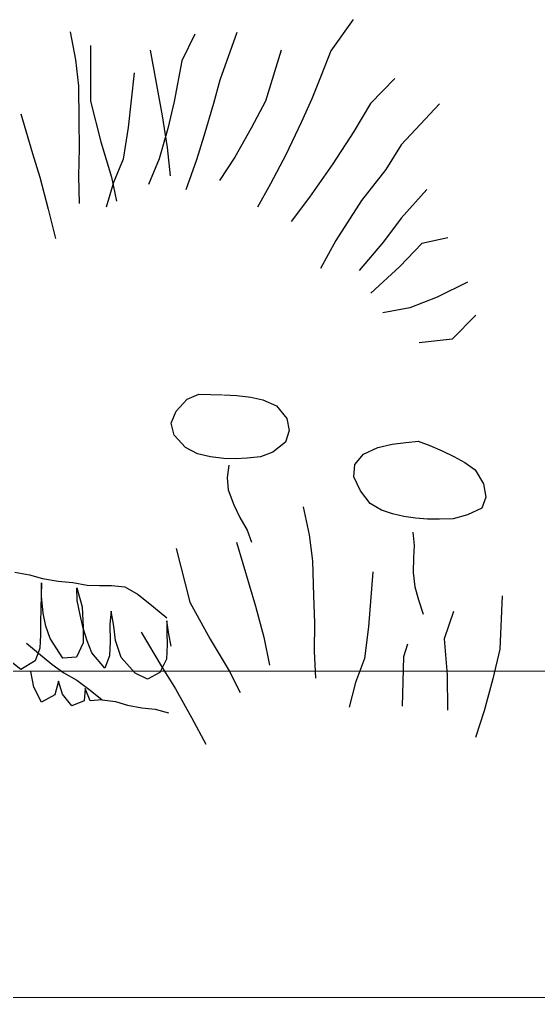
# Model space of a CAD drawing. Header units: metres. Extents: x -58 to 722, y -1100 to 345.
# Drawn here: x 49.008 to 49.295, y -21.121 to -20.581 of the extents above; entities that cross this region are included whole.
import ezdxf

# ---------------------------------------------------------------- set-up
doc = ezdxf.new("R2010")
doc.units = ezdxf.units.M
doc.header["$MEASUREMENT"] = 0
doc.layers.add('FSR_ARQ_005VEGETACION', color=64, linetype='Continuous')
doc.layers.add('muro bajo', color=33, linetype='Continuous', lineweight=9)

# ---------------------------------------------------------------- blocks, each defined once
blk = doc.blocks.new('arbustos 01')
at = {"layer": 'FSR_ARQ_005VEGETACION', "color": 104}
for p, q in [((189.54212, -31.68428), (189.52841, -31.70338)), ((189.36845, -31.69174), (189.37175, -31.709)), ((189.44489, -31.69324), (189.43688, -31.70968)), ((189.47072, -31.6923), (189.46024, -31.72136)), ((189.38101, -31.70024), (189.38097, -31.73427)), ((189.41752, -31.70304), (189.42497, -31.74328)), ((189.49785, -31.70297), (189.48825, -31.73436)), ((189.52841, -31.70338), (189.52254, -31.71849)), ((189.37175, -31.709), (189.37347, -31.72497)), ((189.43688, -31.70968), (189.43218, -31.73452)), ((189.40765, -31.71693), (189.40408, -31.75051)), ((189.46024, -31.72136), (189.45646, -31.73582)), ((189.52254, -31.71849), (189.51668, -31.73291)), ((189.56761, -31.7205), (189.55263, -31.73578)), ((189.37347, -31.72497), (189.37369, -31.74644)), ((189.38097, -31.73427), (189.38734, -31.75934)), ((189.43218, -31.73452), (189.42835, -31.75106)), ((189.48825, -31.73436), (189.47957, -31.75079)), ((189.51668, -31.73291), (189.51013, -31.74731)), ((189.45646, -31.73582), (189.45048, -31.75578)), ((189.55263, -31.73578), (189.54256, -31.75287)), ((189.59508, -31.73602), (189.57147, -31.76113)), ((189.33819, -31.74206), (189.34527, -31.76633)), ((189.37369, -31.74644), (189.37402, -31.76307)), ((189.42497, -31.74328), (189.428, -31.76274)), ((189.51013, -31.74731), (189.50068, -31.76719)), ((189.40408, -31.75051), (189.40088, -31.76983)), ((189.42835, -31.75106), (189.42309, -31.76964)), ((189.47957, -31.75079), (189.46948, -31.76858)), ((189.54256, -31.75287), (189.52966, -31.77268)), ((189.38734, -31.75934), (189.39379, -31.78096)), ((189.45048, -31.75578), (189.44601, -31.77022)), ((189.37402, -31.76307), (189.37363, -31.78038)), ((189.428, -31.76274), (189.4297, -31.7801)), ((189.57147, -31.76113), (189.56213, -31.77616)), ((189.34527, -31.76633), (189.34979, -31.78098)), ((189.40088, -31.76983), (189.39502, -31.78425)), ((189.42309, -31.76964), (189.41651, -31.78543)), ((189.44601, -31.77022), (189.43936, -31.78878)), ((189.46948, -31.76858), (189.46016, -31.78292)), ((189.50068, -31.76719), (189.49129, -31.78499)), ((189.52966, -31.77268), (189.51535, -31.79314)), ((189.56213, -31.77616), (189.54717, -31.79523)), ((189.34979, -31.78098), (189.3549, -31.80049)), ((189.37363, -31.78038), (189.37396, -31.79701)), ((189.39379, -31.78096), (189.39693, -31.79557)), ((189.39502, -31.78425), (189.39053, -31.79939)), ((189.49129, -31.78499), (189.48335, -31.79936)), ((189.58722, -31.78852), (189.57148, -31.80618)), ((189.51535, -31.79314), (189.50394, -31.80813)), ((189.54717, -31.79523), (189.53139, -31.81981)), ((189.3549, -31.80049), (189.35935, -31.81859)), ((189.57148, -31.80618), (189.56078, -31.82049)), ((189.60017, -31.81806), (189.58414, -31.82155)), ((189.53139, -31.81981), (189.522, -31.83692)), ((189.56078, -31.82049), (189.54584, -31.83816)), ((189.58414, -31.82155), (189.57066, -31.8358)), ((189.57066, -31.8358), (189.55299, -31.85204)), ((189.61231, -31.84538), (189.59365, -31.85444)), ((189.59365, -31.85444), (189.57688, -31.86099)), ((189.57688, -31.86099), (189.56019, -31.86409)), ((189.61743, -31.86555), (189.60278, -31.88027)), ((189.60278, -31.88027), (189.58264, -31.88259)), ((189.44014, -31.91699), (189.44732, -31.91407)), ((189.44732, -31.91407), (189.45478, -31.91417)), ((189.45478, -31.91417), (189.46191, -31.91443)), ((189.46255, -31.91444), (189.47079, -31.91487)), ((189.47079, -31.91487), (189.47935, -31.91594)), ((189.43338, -31.92436), (189.44014, -31.91699)), ((189.47935, -31.91594), (189.48662, -31.91746)), ((189.48662, -31.91746), (189.49498, -31.92107)), ((189.49498, -31.92107), (189.50138, -31.92893)), ((189.43042, -31.93177), (189.43338, -31.92436)), ((189.43222, -31.9391), (189.43042, -31.93177)), ((189.50138, -31.92893), (189.50287, -31.93625)), ((189.43926, -31.94681), (189.43222, -31.9391)), ((189.50287, -31.93625), (189.50055, -31.94351)), ((189.50055, -31.94351), (189.49285, -31.9496)), ((189.55716, -31.94666), (189.56608, -31.9446)), ((189.56608, -31.9446), (189.57437, -31.94369)), ((189.57437, -31.94369), (189.58231, -31.94286)), ((189.58201, -31.94292), (189.58915, -31.9455)), ((189.58915, -31.9455), (189.59669, -31.94866)), ((189.44667, -31.95056), (189.43926, -31.94681)), ((189.45457, -31.95241), (189.44667, -31.95056)), ((189.49285, -31.9496), (189.4852, -31.95235)), ((189.54318, -31.95722), (189.54836, -31.95072)), ((189.54836, -31.95072), (189.55716, -31.94666)), ((189.59669, -31.94866), (189.60379, -31.95219)), ((189.46265, -31.95347), (189.45457, -31.95241)), ((189.46979, -31.95357), (189.46265, -31.95347)), ((189.47709, -31.95319), (189.46979, -31.95357)), ((189.4852, -31.95235), (189.47709, -31.95319)), ((189.54248, -31.96475), (189.54318, -31.95722)), ((189.60379, -31.95219), (189.6105, -31.95595)), ((189.6105, -31.95595), (189.61701, -31.96048)), ((189.46577, -31.95764), (189.46472, -31.96508)), ((189.61701, -31.96048), (189.62212, -31.96907)), ((189.46472, -31.96508), (189.4654, -31.97271)), ((189.54662, -31.97324), (189.54248, -31.96475)), ((189.62212, -31.96907), (189.62341, -31.97713)), ((189.4654, -31.97271), (189.46893, -31.9818)), ((189.55243, -31.98103), (189.54662, -31.97324)), ((189.55937, -31.98518), (189.55243, -31.98103)), ((189.62341, -31.97713), (189.62096, -31.98386)), ((189.46893, -31.9818), (189.47263, -31.98962)), ((189.51139, -31.98303), (189.51501, -32.00022)), ((189.56614, -31.98748), (189.55937, -31.98518)), ((189.57312, -31.98901), (189.56614, -31.98748)), ((189.62096, -31.98386), (189.61216, -31.98792)), ((189.47263, -31.98962), (189.47713, -31.99746)), ((189.58023, -31.99008), (189.57312, -31.98901)), ((189.58765, -31.99058), (189.58023, -31.99008)), ((189.59503, -31.99058), (189.58765, -31.99058)), ((189.60342, -31.99052), (189.59503, -31.99058)), ((189.61216, -31.98792), (189.60342, -31.99052)), ((189.47713, -31.99746), (189.47973, -32.00479)), ((189.57859, -31.99868), (189.57954, -32.00681)), ((189.57859, -31.99868), (189.57954, -32.00681)), ((189.47053, -32.00482), (189.48213, -32.04407)), ((189.47053, -32.00482), (189.48213, -32.04407)), ((189.51501, -32.00022), (189.51704, -32.01615)), ((189.43345, -32.0087), (189.44194, -32.04165)), ((189.43345, -32.0087), (189.44194, -32.04165)), ((189.57954, -32.00681), (189.57908, -32.01408)), ((189.57954, -32.00681), (189.57908, -32.01408)), ((189.51704, -32.01615), (189.51766, -32.03762)), ((189.57908, -32.01408), (189.5789, -32.02339)), ((189.57908, -32.01408), (189.5789, -32.02339)), ((189.33453, -32.02316), (189.34341, -32.02476)), ((189.55405, -32.02306), (189.55156, -32.05673)), ((189.55405, -32.02306), (189.55156, -32.05673)), ((189.5789, -32.02339), (189.57984, -32.03218)), ((189.5789, -32.02339), (189.57984, -32.03218)), ((189.34341, -32.02476), (189.35155, -32.0271)), ((189.35155, -32.0271), (189.36118, -32.02872)), ((189.36118, -32.02872), (189.37008, -32.02958)), ((189.37008, -32.02958), (189.37897, -32.03118)), ((189.35096, -32.02969), (189.35056, -32.03722)), ((189.35085, -32.03783), (189.35096, -32.02969)), ((189.37282, -32.04054), (189.37263, -32.0327)), ((189.37263, -32.0327), (189.37579, -32.0445)), ((189.37897, -32.03118), (189.38639, -32.03129)), ((189.38639, -32.03129), (189.39381, -32.03139)), ((189.39381, -32.03139), (189.40197, -32.03224)), ((189.40197, -32.03224), (189.41008, -32.0368)), ((189.57984, -32.03218), (189.58214, -32.04018)), ((189.57984, -32.03218), (189.58214, -32.04018)), ((189.35056, -32.03722), (189.35044, -32.04566)), ((189.35191, -32.0484), (189.35085, -32.03783)), ((189.37451, -32.04931), (189.37282, -32.04054)), ((189.41008, -32.0368), (189.41963, -32.04436)), ((189.51766, -32.03762), (189.51829, -32.05424)), ((189.58214, -32.04018), (189.58504, -32.049)), ((189.58214, -32.04018), (189.58504, -32.049)), ((189.63348, -32.03761), (189.63205, -32.07041)), ((189.63348, -32.03761), (189.63205, -32.07041)), ((189.35044, -32.04566), (189.35033, -32.0538)), ((189.37579, -32.0445), (189.37652, -32.05717)), ((189.39354, -32.04715), (189.39283, -32.05498)), ((189.39523, -32.05622), (189.39354, -32.04715)), ((189.41963, -32.04436), (189.4277, -32.05115)), ((189.44194, -32.04165), (189.4544, -32.06433)), ((189.44194, -32.04165), (189.4544, -32.06433)), ((189.48213, -32.04407), (189.48718, -32.0631)), ((189.48213, -32.04407), (189.48718, -32.0631)), ((189.60355, -32.04725), (189.59786, -32.06405)), ((189.60355, -32.04725), (189.59786, -32.06405)), ((189.35361, -32.05626), (189.35191, -32.0484)), ((189.37651, -32.05748), (189.37451, -32.04931)), ((189.42783, -32.05305), (189.42774, -32.06028)), ((189.42893, -32.0612), (189.42783, -32.05305)), ((189.35033, -32.0538), (189.35022, -32.06164)), ((189.35623, -32.06383), (189.35361, -32.05626)), ((189.37652, -32.05717), (189.37639, -32.06652)), ((189.37882, -32.06535), (189.37651, -32.05748)), ((189.39283, -32.05498), (189.39298, -32.06584)), ((189.39631, -32.06498), (189.39523, -32.05622)), ((189.51829, -32.05424), (189.51824, -32.07155)), ((189.55156, -32.05673), (189.54899, -32.07615)), ((189.55156, -32.05673), (189.54899, -32.07615)), ((189.35022, -32.06164), (189.34981, -32.06978)), ((189.3639, -32.076), (189.35623, -32.06383)), ((189.38174, -32.07262), (189.37882, -32.06535)), ((189.39979, -32.07558), (189.39631, -32.06498)), ((189.41198, -32.05987), (189.42493, -32.0816)), ((189.41198, -32.05987), (189.42493, -32.0816)), ((189.42774, -32.06028), (189.42794, -32.06752)), ((189.43034, -32.06846), (189.42893, -32.0612)), ((189.4544, -32.06433), (189.46606, -32.08364)), ((189.4544, -32.06433), (189.46606, -32.08364)), ((189.48718, -32.0631), (189.49067, -32.08019)), ((189.48718, -32.0631), (189.49067, -32.08019)), ((189.59786, -32.06405), (189.59969, -32.08606)), ((189.59786, -32.06405), (189.59969, -32.08606)), ((189.34175, -32.06676), (189.34909, -32.0728)), ((189.34981, -32.06978), (189.34699, -32.07758)), ((189.37639, -32.06652), (189.37235, -32.07521)), ((189.39298, -32.06584), (189.39256, -32.07458)), ((189.42794, -32.06752), (189.42751, -32.07656)), ((189.51824, -32.07155), (189.51887, -32.08818)), ((189.57535, -32.06741), (189.57305, -32.07505)), ((189.57535, -32.06741), (189.57305, -32.07505)), ((189.63205, -32.07041), (189.62777, -32.08849)), ((189.63205, -32.07041), (189.62777, -32.08849)), ((189.33818, -32.08289), (189.32654, -32.07368)), ((189.34909, -32.0728), (189.35717, -32.0796)), ((189.37235, -32.07521), (189.3639, -32.076)), ((189.38975, -32.08208), (189.38174, -32.07262)), ((189.39256, -32.07458), (189.38975, -32.08208)), ((189.4084, -32.08505), (189.39979, -32.07558)), ((189.42751, -32.07656), (189.42348, -32.08465)), ((189.54899, -32.07615), (189.54359, -32.09075)), ((189.54899, -32.07615), (189.54359, -32.09075)), ((189.57305, -32.07505), (189.57273, -32.08272)), ((189.57305, -32.07505), (189.57273, -32.08272)), ((189.34699, -32.07758), (189.33818, -32.08289)), ((189.35717, -32.0796), (189.36452, -32.08489)), ((189.42493, -32.0816), (189.43298, -32.09464)), ((189.42493, -32.0816), (189.43298, -32.09464)), ((189.57273, -32.08272), (189.57263, -32.09018)), ((189.57273, -32.08272), (189.57263, -32.09018)), ((189.34606, -32.09374), (189.34438, -32.08407)), ((189.36452, -32.08489), (189.37263, -32.08946)), ((189.37263, -32.08946), (189.38071, -32.09551)), ((189.41589, -32.08877), (189.4084, -32.08505)), ((189.42348, -32.08465), (189.41589, -32.08877)), ((189.46606, -32.08364), (189.47277, -32.097)), ((189.46606, -32.08364), (189.47277, -32.097)), ((189.59969, -32.08606), (189.6, -32.1078)), ((189.59969, -32.08606), (189.6, -32.1078)), ((189.62777, -32.08849), (189.62246, -32.10824)), ((189.62777, -32.08849), (189.62246, -32.10824)), ((189.35076, -32.10285), (189.34606, -32.09374)), ((189.36119, -32.09003), (189.35896, -32.09844)), ((189.36379, -32.0979), (189.36119, -32.09003)), ((189.37771, -32.09447), (189.37701, -32.102)), ((189.38062, -32.10205), (189.37771, -32.09447)), ((189.38071, -32.09551), (189.38805, -32.10155)), ((189.43298, -32.09464), (189.44282, -32.11224)), ((189.43298, -32.09464), (189.44282, -32.11224)), ((189.54359, -32.09075), (189.53959, -32.10602)), ((189.54359, -32.09075), (189.53959, -32.10602)), ((189.57263, -32.09018), (189.57231, -32.09785)), ((189.57263, -32.09018), (189.57231, -32.09785)), ((189.35896, -32.09844), (189.35076, -32.10285)), ((189.36942, -32.10522), (189.36379, -32.0979)), ((189.57231, -32.09785), (189.5722, -32.1053)), ((189.57231, -32.09785), (189.5722, -32.1053)), ((189.37701, -32.102), (189.36942, -32.10522)), ((189.38805, -32.10155), (189.38062, -32.10205)), ((189.38805, -32.10155), (189.39621, -32.1024)), ((189.39621, -32.1024), (189.4036, -32.10473)), ((189.4036, -32.10473), (189.41249, -32.10633)), ((189.41249, -32.10633), (189.42065, -32.10719)), ((189.42065, -32.10719), (189.42878, -32.10953)), ((189.44282, -32.11224), (189.45166, -32.12865)), ((189.44282, -32.11224), (189.45166, -32.12865)), ((189.62246, -32.10824), (189.61704, -32.12446)), ((189.62246, -32.10824), (189.61704, -32.12446))]:
    blk.add_line(p, q, dxfattribs=at)

msp = doc.modelspace()

# ---------------------------------------------------------------- linework, layer by layer
at = {"layer": 'muro bajo', "ltscale": 0.005}
for points in [[(52.36502, -20.94116), (44.46502, -20.94116)], [(56.60157, -21.12116), (38.83334, -21.12116)]]:
    msp.add_lwpolyline(points, dxfattribs=at)

# ---------------------------------------------------------------- block references
at = {"layer": 'FSR_ARQ_005VEGETACION', "xscale": 0.9, "yscale": 0.9, "zscale": 0.9}
msp.add_blockref('arbustos 01', (-121.3952, 7.93442), dxfattribs=at)

doc.saveas('drawing.dxf')
